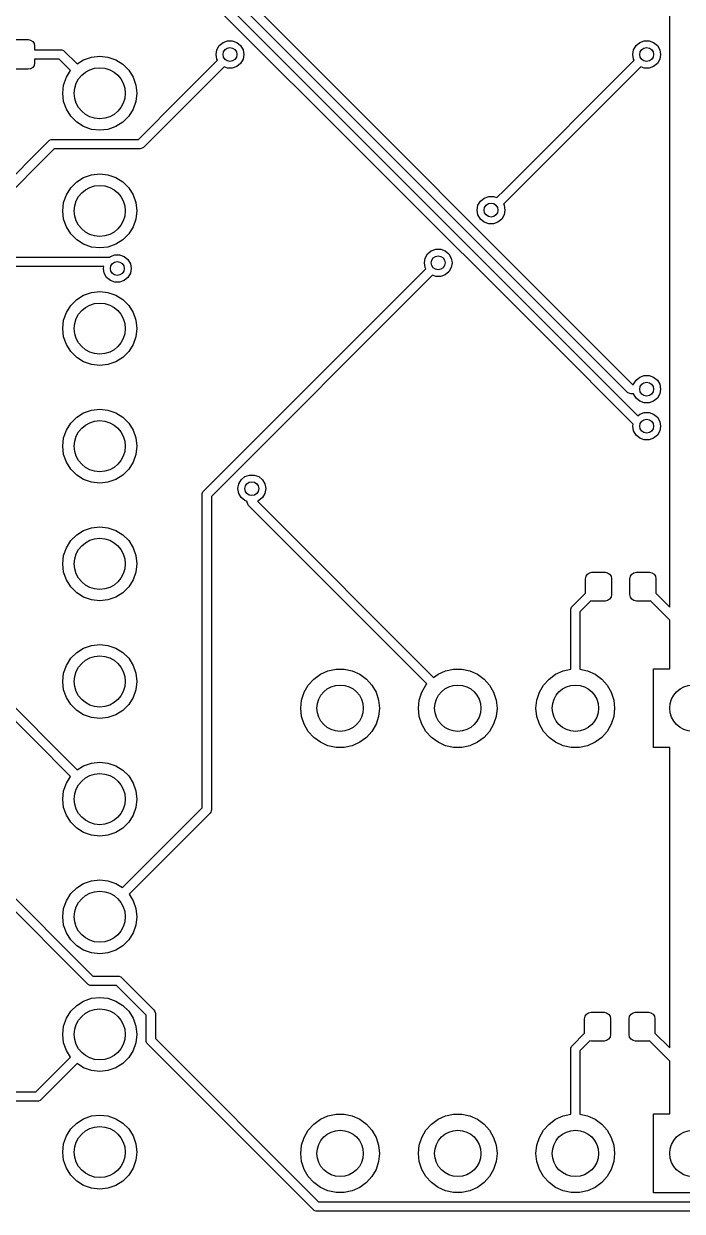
# Model space of a CAD drawing. Extents: x 2.09 to 5.54, y -4.3 to -1.49.
# Drawn here: x 3.151 to 3.711, y -3.719 to -2.71 of the extents above; entities that cross this region are included whole.
import ezdxf

# ---------------------------------------------------------------- set-up
doc = ezdxf.new("R2010")
doc.units = 0
doc.header["$MEASUREMENT"] = 0
doc.layers.add('BLACK', color=7, linetype='CONTINUOUS')

msp = doc.modelspace()

# ---------------------------------------------------------------- linework, layer by layer
at = {"layer": 'BLACK', "linetype": 'CONTINUOUS'}
for p, q in [((3.7008, -3.0512), (3.7008, -2.5774)), ((3.6648, -3.0235), (3.2354, -2.594)), ((3.241, -2.5884), (3.6692, -3.0167)), ((3.2533, -2.6231), (3.6025, -2.9723)), ((3.597, -2.9778), (3.2489, -2.6298)), ((3.1447, -2.7236), (3.1553, -2.7236)), ((3.1553, -2.7236), (3.1573, -2.724)), ((3.1573, -2.724), (3.1591, -2.7252)), ((3.1591, -2.7252), (3.1602, -2.7269)), ((3.3209, -2.726), (3.3247, -2.7246)), ((3.3247, -2.7246), (3.3288, -2.7246)), ((3.3288, -2.7246), (3.3327, -2.726)), ((3.6752, -2.726), (3.6791, -2.7246)), ((3.6791, -2.7246), (3.6832, -2.7246)), ((3.6832, -2.7246), (3.687, -2.726)), ((3.1602, -2.7269), (3.1606, -2.7289)), ((3.1606, -2.7289), (3.1606, -2.7323)), ((3.1606, -2.7323), (3.1832, -2.7323)), ((3.1832, -2.7323), (3.1839, -2.7324)), ((3.1839, -2.7324), (3.1854, -2.7329)), ((3.1854, -2.7329), (3.1859, -2.7334)), ((3.1859, -2.7334), (3.1968, -2.7443)), ((3.315, -2.7362), (3.3157, -2.7322)), ((3.3157, -2.7322), (3.3177, -2.7286)), ((3.3177, -2.7286), (3.3209, -2.726)), ((3.3327, -2.726), (3.3358, -2.7286)), ((3.3358, -2.7286), (3.3379, -2.7322)), ((3.3379, -2.7322), (3.3386, -2.7362)), ((3.6693, -2.7362), (3.67, -2.7322)), ((3.67, -2.7322), (3.6721, -2.7286)), ((3.6721, -2.7286), (3.6752, -2.726)), ((3.687, -2.726), (3.6902, -2.7286)), ((3.6902, -2.7286), (3.6922, -2.7322)), ((3.6922, -2.7322), (3.6929, -2.7362)), ((3.1606, -2.7435), (3.1602, -2.7455)), ((3.1815, -2.7402), (3.1606, -2.7402)), ((3.1606, -2.7402), (3.1606, -2.7435)), ((3.1913, -2.7499), (3.1815, -2.7402)), ((3.1968, -2.7443), (3.2024, -2.7408)), ((3.2024, -2.7408), (3.2091, -2.7385)), ((3.2091, -2.7385), (3.2161, -2.7377)), ((3.2161, -2.7377), (3.2231, -2.7385)), ((3.2231, -2.7385), (3.2298, -2.7408)), ((3.2298, -2.7408), (3.2357, -2.7445)), ((3.2357, -2.7445), (3.2407, -2.7495)), ((3.2846, -2.7728), (3.3162, -2.7412)), ((3.3157, -2.7403), (3.315, -2.7362)), ((3.3162, -2.7412), (3.3157, -2.7403)), ((3.3358, -2.7438), (3.3327, -2.7464)), ((3.3379, -2.7403), (3.3358, -2.7438)), ((3.3386, -2.7362), (3.3379, -2.7403)), ((3.5602, -2.8515), (3.6705, -2.7412)), ((3.67, -2.7403), (3.6693, -2.7362)), ((3.6705, -2.7412), (3.67, -2.7403)), ((3.6902, -2.7438), (3.687, -2.7464)), ((3.6922, -2.7403), (3.6902, -2.7438)), ((3.6929, -2.7362), (3.6922, -2.7403)), ((3.1553, -2.7488), (3.1447, -2.7488)), ((3.1573, -2.7484), (3.1553, -2.7488)), ((3.1591, -2.7473), (3.1573, -2.7484)), ((3.1602, -2.7455), (3.1591, -2.7473)), ((3.1854, -2.7622), (3.1877, -2.7555)), ((3.1877, -2.7555), (3.1913, -2.7499)), ((3.2407, -2.7495), (3.2445, -2.7555)), ((3.2445, -2.7555), (3.2468, -2.7622)), ((3.3218, -2.7468), (3.2902, -2.7784)), ((3.3247, -2.7479), (3.3218, -2.7468)), ((3.3288, -2.7479), (3.3247, -2.7479)), ((3.3327, -2.7464), (3.3288, -2.7479)), ((3.6761, -2.7468), (3.5658, -2.8571)), ((3.6791, -2.7479), (3.6761, -2.7468)), ((3.6832, -2.7479), (3.6791, -2.7479)), ((3.687, -2.7464), (3.6832, -2.7479)), ((3.1846, -2.7692), (3.1854, -2.7622)), ((3.2468, -2.7622), (3.2476, -2.7692)), ((3.1854, -2.7762), (3.1846, -2.7692)), ((3.2476, -2.7692), (3.2468, -2.7762)), ((3.2489, -2.8085), (3.2846, -2.7728)), ((3.2846, -2.7728), (3.2846, -2.7728)), ((3.1877, -2.7828), (3.1854, -2.7762)), ((3.1915, -2.7888), (3.1877, -2.7828)), ((3.2445, -2.7828), (3.2407, -2.7888)), ((3.2468, -2.7762), (3.2445, -2.7828)), ((3.2902, -2.7784), (3.2533, -2.8153)), ((3.2902, -2.7784), (3.2902, -2.7784)), ((3.1965, -2.7938), (3.1915, -2.7888)), ((3.2024, -2.7975), (3.1965, -2.7938)), ((3.2357, -2.7938), (3.2298, -2.7975)), ((3.2407, -2.7888), (3.2357, -2.7938)), ((3.2091, -2.7999), (3.2024, -2.7975)), ((3.2161, -2.8007), (3.2091, -2.7999)), ((3.2231, -2.7999), (3.2161, -2.8007)), ((3.2298, -2.7975), (3.2231, -2.7999)), ((3.0207, -2.9619), (3.1729, -2.8097)), ((3.1729, -2.8097), (3.1735, -2.8092)), ((3.1735, -2.8092), (3.1749, -2.8086)), ((3.1749, -2.8086), (3.1757, -2.8085)), ((3.1757, -2.8085), (3.2489, -2.8085)), ((3.2527, -2.8157), (3.2513, -2.8163)), ((3.2533, -2.8153), (3.2527, -2.8157)), ((3.1773, -2.8164), (3.0263, -2.9675)), ((3.2505, -2.8164), (3.1773, -2.8164)), ((3.2513, -2.8163), (3.2505, -2.8164)), ((3.1915, -2.8495), (3.1965, -2.8445)), ((3.1965, -2.8445), (3.2024, -2.8408)), ((3.2024, -2.8408), (3.2091, -2.8385)), ((3.2091, -2.8385), (3.2161, -2.8377)), ((3.2161, -2.8377), (3.2231, -2.8385)), ((3.2231, -2.8385), (3.2298, -2.8408)), ((3.2298, -2.8408), (3.2357, -2.8445)), ((3.2357, -2.8445), (3.2407, -2.8495)), ((3.1854, -2.8622), (3.1877, -2.8555)), ((3.1877, -2.8555), (3.1915, -2.8495)), ((3.2407, -2.8495), (3.2445, -2.8555)), ((3.2445, -2.8555), (3.2468, -2.8622)), ((3.5538, -2.8579), (3.5602, -2.8515)), ((3.5602, -2.8515), (3.5602, -2.8515)), ((3.1846, -2.8692), (3.1854, -2.8622)), ((3.2468, -2.8622), (3.2476, -2.8692)), ((3.537, -2.8685), (3.5377, -2.8644)), ((3.5377, -2.8644), (3.5398, -2.8609)), ((3.5398, -2.8609), (3.5429, -2.8583)), ((3.5429, -2.8583), (3.5468, -2.8569)), ((3.5468, -2.8569), (3.5509, -2.8569)), ((3.5509, -2.8569), (3.5538, -2.8579)), ((3.5658, -2.8571), (3.5594, -2.8635)), ((3.5594, -2.8635), (3.5599, -2.8644)), ((3.5599, -2.8644), (3.5606, -2.8685)), ((3.5658, -2.8571), (3.5658, -2.8571)), ((3.1854, -2.8762), (3.1846, -2.8692)), ((3.1877, -2.8828), (3.1854, -2.8762)), ((3.2468, -2.8762), (3.2445, -2.8828)), ((3.2476, -2.8692), (3.2468, -2.8762)), ((3.5377, -2.8725), (3.537, -2.8685)), ((3.5398, -2.8761), (3.5377, -2.8725)), ((3.5429, -2.8787), (3.5398, -2.8761)), ((3.5579, -2.8761), (3.5547, -2.8787)), ((3.5599, -2.8725), (3.5579, -2.8761)), ((3.5606, -2.8685), (3.5599, -2.8725)), ((3.1915, -2.8888), (3.1877, -2.8828)), ((3.2445, -2.8828), (3.2407, -2.8888)), ((3.5468, -2.8801), (3.5429, -2.8787)), ((3.5509, -2.8801), (3.5468, -2.8801)), ((3.5547, -2.8787), (3.5509, -2.8801)), ((3.1965, -2.8938), (3.1915, -2.8888)), ((3.2024, -2.8975), (3.1965, -2.8938)), ((3.2357, -2.8938), (3.2298, -2.8975)), ((3.2407, -2.8888), (3.2357, -2.8938)), ((3.2091, -2.8999), (3.2024, -2.8975)), ((3.2161, -2.9007), (3.2091, -2.8999)), ((3.2231, -2.8999), (3.2161, -2.9007)), ((3.2298, -2.8975), (3.2231, -2.8999)), ((3.2251, -2.9079), (3.2289, -2.9065)), ((3.2289, -2.9065), (3.233, -2.9065)), ((3.233, -2.9065), (3.2369, -2.9079)), ((3.4928, -2.9093), (3.4949, -2.9058)), ((3.4949, -2.9058), (3.498, -2.9032)), ((3.498, -2.9032), (3.5019, -2.9018)), ((3.5019, -2.9018), (3.506, -2.9018)), ((3.506, -2.9018), (3.5098, -2.9032)), ((3.5098, -2.9032), (3.513, -2.9058)), ((3.513, -2.9058), (3.515, -2.9093)), ((3.12, -2.9085), (3.2243, -2.9085)), ((3.2195, -2.9164), (3.1216, -2.9164)), ((3.2192, -2.9181), (3.2195, -2.9164)), ((3.2243, -2.9085), (3.2251, -2.9079)), ((3.2369, -2.9079), (3.24, -2.9105)), ((3.24, -2.9105), (3.2421, -2.9141)), ((3.2421, -2.9141), (3.2428, -2.9181)), ((3.4921, -2.9134), (3.4928, -2.9093)), ((3.4928, -2.9174), (3.4921, -2.9134)), ((3.515, -2.9093), (3.5157, -2.9134)), ((3.5157, -2.9134), (3.515, -2.9174)), ((3.2199, -2.9222), (3.2192, -2.9181)), ((3.2219, -2.9257), (3.2199, -2.9222)), ((3.2251, -2.9284), (3.2219, -2.9257)), ((3.24, -2.9257), (3.2369, -2.9284)), ((3.2421, -2.9222), (3.24, -2.9257)), ((3.2428, -2.9181), (3.2421, -2.9222)), ((3.3043, -3.1075), (3.4934, -2.9184)), ((3.4989, -2.9239), (3.311, -3.1119)), ((3.4934, -2.9184), (3.4928, -2.9174)), ((3.5019, -2.925), (3.4989, -2.9239)), ((3.506, -2.925), (3.5019, -2.925)), ((3.5098, -2.9236), (3.506, -2.925)), ((3.513, -2.921), (3.5098, -2.9236)), ((3.515, -2.9174), (3.513, -2.921)), ((3.2289, -2.9298), (3.2251, -2.9284)), ((3.233, -2.9298), (3.2289, -2.9298)), ((3.2369, -2.9284), (3.233, -2.9298)), ((3.1915, -2.9495), (3.1965, -2.9445)), ((3.1965, -2.9445), (3.2024, -2.9408)), ((3.2024, -2.9408), (3.2091, -2.9385)), ((3.2091, -2.9385), (3.2161, -2.9377)), ((3.2161, -2.9377), (3.2231, -2.9385)), ((3.2231, -2.9385), (3.2298, -2.9408)), ((3.2298, -2.9408), (3.2357, -2.9445)), ((3.2357, -2.9445), (3.2407, -2.9495)), ((3.1854, -2.9622), (3.1877, -2.9555)), ((3.1877, -2.9555), (3.1915, -2.9495)), ((3.2407, -2.9495), (3.2445, -2.9555)), ((3.2445, -2.9555), (3.2468, -2.9622)), ((3.1846, -2.9692), (3.1854, -2.9622)), ((3.2468, -2.9622), (3.2476, -2.9692)), ((3.1854, -2.9762), (3.1846, -2.9692)), ((3.1877, -2.9828), (3.1854, -2.9762)), ((3.2468, -2.9762), (3.2445, -2.9828)), ((3.2476, -2.9692), (3.2468, -2.9762)), ((3.6025, -2.9723), (3.6025, -2.9723)), ((3.6025, -2.9723), (3.6736, -3.0433)), ((3.1915, -2.9888), (3.1877, -2.9828)), ((3.2445, -2.9828), (3.2407, -2.9888)), ((3.6696, -3.0505), (3.597, -2.9778)), ((3.597, -2.9778), (3.597, -2.9778)), ((3.1965, -2.9938), (3.1915, -2.9888)), ((3.2024, -2.9975), (3.1965, -2.9938)), ((3.2091, -2.9999), (3.2024, -2.9975)), ((3.2298, -2.9975), (3.2231, -2.9999)), ((3.2357, -2.9938), (3.2298, -2.9975)), ((3.2407, -2.9888), (3.2357, -2.9938)), ((3.2161, -3.0007), (3.2091, -2.9999)), ((3.2231, -2.9999), (3.2161, -3.0007)), ((3.6692, -3.0167), (3.67, -3.0167)), ((3.67, -3.0166), (3.6721, -3.0131)), ((3.67, -3.0167), (3.67, -3.0166)), ((3.6721, -3.0131), (3.6752, -3.0104)), ((3.6752, -3.0104), (3.6791, -3.009)), ((3.6791, -3.009), (3.6832, -3.009)), ((3.6832, -3.009), (3.687, -3.0104)), ((3.687, -3.0104), (3.6902, -3.0131)), ((3.6902, -3.0131), (3.6922, -3.0166)), ((3.6922, -3.0166), (3.6929, -3.0207)), ((3.6654, -3.0239), (3.6648, -3.0235)), ((3.6668, -3.0245), (3.6654, -3.0239)), ((3.6676, -3.0246), (3.6668, -3.0245)), ((3.67, -3.0246), (3.6676, -3.0246)), ((3.67, -3.0247), (3.67, -3.0246)), ((3.6721, -3.0283), (3.67, -3.0247)), ((3.6922, -3.0247), (3.6902, -3.0283)), ((3.6929, -3.0207), (3.6922, -3.0247)), ((3.2091, -3.0385), (3.2161, -3.0377)), ((3.2161, -3.0377), (3.2231, -3.0385)), ((3.6752, -3.0309), (3.6721, -3.0283)), ((3.6791, -3.0323), (3.6752, -3.0309)), ((3.6832, -3.0323), (3.6791, -3.0323)), ((3.687, -3.0309), (3.6832, -3.0323)), ((3.6902, -3.0283), (3.687, -3.0309)), ((3.1915, -3.0495), (3.1965, -3.0445)), ((3.1965, -3.0445), (3.2024, -3.0408)), ((3.2024, -3.0408), (3.2091, -3.0385)), ((3.2231, -3.0385), (3.2298, -3.0408)), ((3.2298, -3.0408), (3.2357, -3.0445)), ((3.2357, -3.0445), (3.2407, -3.0495)), ((3.6736, -3.0433), (3.6752, -3.0419)), ((3.6752, -3.0419), (3.6791, -3.0405)), ((3.6791, -3.0405), (3.6832, -3.0405)), ((3.6832, -3.0405), (3.687, -3.0419)), ((3.687, -3.0419), (3.6902, -3.0446)), ((3.6902, -3.0446), (3.6922, -3.0481)), ((3.6922, -3.0481), (3.6929, -3.0522)), ((3.1854, -3.0622), (3.1877, -3.0555)), ((3.1877, -3.0555), (3.1915, -3.0495)), ((3.2407, -3.0495), (3.2445, -3.0555)), ((3.2445, -3.0555), (3.2468, -3.0622)), ((3.6693, -3.0522), (3.6696, -3.0505)), ((3.67, -3.0562), (3.6693, -3.0522)), ((3.6721, -3.0598), (3.67, -3.0562)), ((3.6922, -3.0562), (3.6902, -3.0598)), ((3.6929, -3.0522), (3.6922, -3.0562)), ((3.7008, -3.2059), (3.7008, -3.0512)), ((3.1846, -3.0692), (3.1854, -3.0622)), ((3.2468, -3.0622), (3.2476, -3.0692)), ((3.6752, -3.0624), (3.6721, -3.0598)), ((3.6791, -3.0638), (3.6752, -3.0624)), ((3.6832, -3.0638), (3.6791, -3.0638)), ((3.687, -3.0624), (3.6832, -3.0638)), ((3.6902, -3.0598), (3.687, -3.0624)), ((3.1854, -3.0762), (3.1846, -3.0692)), ((3.1877, -3.0828), (3.1854, -3.0762)), ((3.2468, -3.0762), (3.2445, -3.0828)), ((3.2476, -3.0692), (3.2468, -3.0762)), ((3.1915, -3.0888), (3.1877, -3.0828)), ((3.2445, -3.0828), (3.2407, -3.0888)), ((3.1965, -3.0938), (3.1915, -3.0888)), ((3.2024, -3.0975), (3.1965, -3.0938)), ((3.2091, -3.0999), (3.2024, -3.0975)), ((3.2298, -3.0975), (3.2231, -3.0999)), ((3.2357, -3.0938), (3.2298, -3.0975)), ((3.2407, -3.0888), (3.2357, -3.0938)), ((3.3343, -3.1012), (3.3364, -3.0977)), ((3.3364, -3.0977), (3.3395, -3.0951)), ((3.3395, -3.0951), (3.3434, -3.0937)), ((3.3434, -3.0937), (3.3475, -3.0937)), ((3.3475, -3.0937), (3.3513, -3.0951)), ((3.3513, -3.0951), (3.3545, -3.0977)), ((3.3545, -3.0977), (3.3565, -3.1012)), ((3.2161, -3.1007), (3.2091, -3.0999)), ((3.2231, -3.0999), (3.2161, -3.1007)), ((3.3032, -3.1095), (3.3038, -3.108)), ((3.3038, -3.108), (3.3043, -3.1075)), ((3.3336, -3.1053), (3.3343, -3.1012)), ((3.3343, -3.1093), (3.3336, -3.1053)), ((3.3565, -3.1012), (3.3573, -3.1053)), ((3.3573, -3.1053), (3.3565, -3.1093)), ((3.3031, -3.1102), (3.3032, -3.1095)), ((3.3031, -3.3766), (3.3031, -3.1102)), ((3.311, -3.1119), (3.311, -3.3782)), ((3.3364, -3.1129), (3.3343, -3.1093)), ((3.3395, -3.1155), (3.3364, -3.1129)), ((3.3415, -3.1162), (3.3395, -3.1155)), ((3.3415, -3.1169), (3.3415, -3.1162)), ((3.3416, -3.1177), (3.3415, -3.1169)), ((3.3422, -3.1191), (3.3416, -3.1177)), ((3.3513, -3.1155), (3.3501, -3.116)), ((3.3501, -3.116), (3.4999, -3.2658)), ((3.3545, -3.1129), (3.3513, -3.1155)), ((3.3565, -3.1093), (3.3545, -3.1129)), ((3.3427, -3.1197), (3.3422, -3.1191)), ((3.4943, -3.2713), (3.3427, -3.1197)), ((3.2024, -3.1408), (3.2091, -3.1385)), ((3.2091, -3.1385), (3.2161, -3.1377)), ((3.2161, -3.1377), (3.2231, -3.1385)), ((3.2231, -3.1385), (3.2298, -3.1408)), ((3.1913, -3.3499), (2.9893, -3.148)), ((2.9961, -3.1436), (3.1968, -3.3443)), ((3.1915, -3.1495), (3.1965, -3.1445)), ((3.1965, -3.1445), (3.2024, -3.1408)), ((3.2298, -3.1408), (3.2357, -3.1445)), ((3.2357, -3.1445), (3.2407, -3.1495)), ((3.1854, -3.1622), (3.1877, -3.1555)), ((3.1877, -3.1555), (3.1915, -3.1495)), ((3.2407, -3.1495), (3.2445, -3.1555)), ((3.2445, -3.1555), (3.2468, -3.1622)), ((3.1846, -3.1692), (3.1854, -3.1622)), ((3.1854, -3.1762), (3.1846, -3.1692)), ((3.2468, -3.1622), (3.2476, -3.1692)), ((3.2476, -3.1692), (3.2468, -3.1762)), ((3.1877, -3.1828), (3.1854, -3.1762)), ((3.2468, -3.1762), (3.2445, -3.1828)), ((3.6296, -3.1798), (3.6307, -3.178)), ((3.6307, -3.178), (3.6325, -3.1769)), ((3.6325, -3.1769), (3.6346, -3.1764)), ((3.6346, -3.1764), (3.6457, -3.1764)), ((3.6457, -3.1764), (3.6478, -3.1769)), ((3.6478, -3.1769), (3.6496, -3.178)), ((3.6496, -3.178), (3.6508, -3.1798)), ((3.6673, -3.1798), (3.6685, -3.178)), ((3.6685, -3.178), (3.6703, -3.1769)), ((3.6703, -3.1769), (3.6724, -3.1764)), ((3.6724, -3.1764), (3.6835, -3.1764)), ((3.6835, -3.1764), (3.6856, -3.1769)), ((3.6856, -3.1769), (3.6874, -3.178)), ((3.6874, -3.178), (3.6886, -3.1798)), ((3.1915, -3.1888), (3.1877, -3.1828)), ((3.1965, -3.1938), (3.1915, -3.1888)), ((3.2407, -3.1888), (3.2357, -3.1938)), ((3.2445, -3.1828), (3.2407, -3.1888)), ((3.6291, -3.1819), (3.6296, -3.1798)), ((3.6291, -3.1941), (3.6291, -3.1819)), ((3.6508, -3.1798), (3.6512, -3.1819)), ((3.6512, -3.1819), (3.6512, -3.1953)), ((3.6669, -3.1819), (3.6673, -3.1798)), ((3.6669, -3.1953), (3.6669, -3.1819)), ((3.6886, -3.1798), (3.689, -3.1819)), ((3.689, -3.1819), (3.689, -3.1941)), ((3.2024, -3.1975), (3.1965, -3.1938)), ((3.2091, -3.1999), (3.2024, -3.1975)), ((3.2298, -3.1975), (3.2231, -3.1999)), ((3.2357, -3.1938), (3.2298, -3.1975)), ((3.6177, -3.2055), (3.6291, -3.1941)), ((3.6496, -3.1992), (3.6478, -3.2004)), ((3.6508, -3.1974), (3.6496, -3.1992)), ((3.6512, -3.1953), (3.6508, -3.1974)), ((3.6673, -3.1974), (3.6669, -3.1953)), ((3.6685, -3.1992), (3.6673, -3.1974)), ((3.6703, -3.2004), (3.6685, -3.1992)), ((3.689, -3.1941), (3.7008, -3.2059)), ((3.2161, -3.2007), (3.2091, -3.1999)), ((3.2231, -3.1999), (3.2161, -3.2007)), ((3.6165, -3.2083), (3.6166, -3.2076)), ((3.6165, -3.2587), (3.6165, -3.2083)), ((3.6166, -3.2076), (3.6172, -3.2061)), ((3.6172, -3.2061), (3.6177, -3.2055)), ((3.6337, -3.2007), (3.6244, -3.21)), ((3.6346, -3.2008), (3.6337, -3.2007)), ((3.6457, -3.2008), (3.6346, -3.2008)), ((3.6478, -3.2004), (3.6457, -3.2008)), ((3.6724, -3.2008), (3.6703, -3.2004)), ((3.6835, -3.2008), (3.6724, -3.2008)), ((3.6844, -3.2007), (3.6835, -3.2008)), ((3.7008, -3.217), (3.6844, -3.2007)), ((3.6244, -3.21), (3.6244, -3.2587)), ((3.7008, -3.2585), (3.7008, -3.217)), ((3.2024, -3.2408), (3.2091, -3.2385)), ((3.2091, -3.2385), (3.2161, -3.2377)), ((3.2161, -3.2377), (3.2231, -3.2385)), ((3.2231, -3.2385), (3.2298, -3.2408)), ((3.1877, -3.2555), (3.1915, -3.2495)), ((3.1915, -3.2495), (3.1965, -3.2445)), ((3.1965, -3.2445), (3.2024, -3.2408)), ((3.2298, -3.2408), (3.2357, -3.2445)), ((3.2357, -3.2445), (3.2407, -3.2495)), ((3.2407, -3.2495), (3.2445, -3.2555)), ((3.1854, -3.2622), (3.1877, -3.2555)), ((3.2445, -3.2555), (3.2468, -3.2622)), ((3.4037, -3.2629), (3.4101, -3.2601)), ((3.4101, -3.2601), (3.417, -3.2586)), ((3.417, -3.2586), (3.424, -3.2586)), ((3.424, -3.2586), (3.4308, -3.2601)), ((3.4308, -3.2601), (3.4372, -3.2629)), ((3.5037, -3.2629), (3.5101, -3.2601)), ((3.5101, -3.2601), (3.517, -3.2586)), ((3.517, -3.2586), (3.524, -3.2586)), ((3.524, -3.2586), (3.5308, -3.2601)), ((3.5308, -3.2601), (3.5372, -3.2629)), ((3.6037, -3.2629), (3.6101, -3.2601)), ((3.6101, -3.2601), (3.6165, -3.2587)), ((3.6244, -3.2587), (3.6308, -3.2601)), ((3.6308, -3.2601), (3.6372, -3.2629)), ((3.687, -3.3254), (3.687, -3.2585)), ((3.687, -3.2585), (3.7008, -3.2585)), ((3.1846, -3.2692), (3.1854, -3.2622)), ((3.1854, -3.2762), (3.1846, -3.2692)), ((3.2468, -3.2622), (3.2476, -3.2692)), ((3.2476, -3.2692), (3.2468, -3.2762)), ((3.3934, -3.2723), (3.3981, -3.2671)), ((3.3981, -3.2671), (3.4037, -3.2629)), ((3.4372, -3.2629), (3.4429, -3.2671)), ((3.4429, -3.2671), (3.4475, -3.2723)), ((3.4999, -3.2658), (3.5037, -3.2629)), ((3.5372, -3.2629), (3.5429, -3.2671)), ((3.5429, -3.2671), (3.5475, -3.2723)), ((3.5934, -3.2723), (3.5981, -3.2671)), ((3.5981, -3.2671), (3.6037, -3.2629)), ((3.6372, -3.2629), (3.6429, -3.2671)), ((3.6429, -3.2671), (3.6475, -3.2723)), ((3.1877, -3.2828), (3.1854, -3.2762)), ((3.2468, -3.2762), (3.2445, -3.2828)), ((3.3877, -3.285), (3.3899, -3.2783)), ((3.3899, -3.2783), (3.3934, -3.2723)), ((3.4475, -3.2723), (3.451, -3.2783)), ((3.451, -3.2783), (3.4532, -3.285)), ((3.4877, -3.285), (3.4899, -3.2783)), ((3.4899, -3.2783), (3.4934, -3.2723)), ((3.4934, -3.2723), (3.4943, -3.2713)), ((3.5475, -3.2723), (3.551, -3.2783)), ((3.551, -3.2783), (3.5532, -3.285)), ((3.5877, -3.285), (3.5899, -3.2783)), ((3.5899, -3.2783), (3.5934, -3.2723)), ((3.6475, -3.2723), (3.651, -3.2783)), ((3.651, -3.2783), (3.6532, -3.285)), ((3.1915, -3.2888), (3.1877, -3.2828)), ((3.1965, -3.2938), (3.1915, -3.2888)), ((3.2407, -3.2888), (3.2357, -3.2938)), ((3.2445, -3.2828), (3.2407, -3.2888)), ((3.387, -3.2919), (3.3877, -3.285)), ((3.4532, -3.285), (3.4539, -3.2919)), ((3.487, -3.2919), (3.4877, -3.285)), ((3.5532, -3.285), (3.5539, -3.2919)), ((3.587, -3.2919), (3.5877, -3.285)), ((3.6532, -3.285), (3.6539, -3.2919)), ((3.2024, -3.2975), (3.1965, -3.2938)), ((3.2091, -3.2999), (3.2024, -3.2975)), ((3.2161, -3.3007), (3.2091, -3.2999)), ((3.2231, -3.2999), (3.2161, -3.3007)), ((3.2298, -3.2975), (3.2231, -3.2999)), ((3.2357, -3.2938), (3.2298, -3.2975)), ((3.3877, -3.2989), (3.387, -3.2919)), ((3.3899, -3.3055), (3.3877, -3.2989)), ((3.4532, -3.2989), (3.451, -3.3055)), ((3.4539, -3.2919), (3.4532, -3.2989)), ((3.4877, -3.2989), (3.487, -3.2919)), ((3.4899, -3.3055), (3.4877, -3.2989)), ((3.5532, -3.2989), (3.551, -3.3055)), ((3.5539, -3.2919), (3.5532, -3.2989)), ((3.5877, -3.2989), (3.587, -3.2919)), ((3.5899, -3.3055), (3.5877, -3.2989)), ((3.6532, -3.2989), (3.651, -3.3055)), ((3.6539, -3.2919), (3.6532, -3.2989)), ((3.3934, -3.3116), (3.3899, -3.3055)), ((3.451, -3.3055), (3.4475, -3.3116)), ((3.4934, -3.3116), (3.4899, -3.3055)), ((3.551, -3.3055), (3.5475, -3.3116)), ((3.5934, -3.3116), (3.5899, -3.3055)), ((3.651, -3.3055), (3.6475, -3.3116)), ((3.3981, -3.3168), (3.3934, -3.3116)), ((3.4037, -3.3209), (3.3981, -3.3168)), ((3.4429, -3.3168), (3.4372, -3.3209)), ((3.4475, -3.3116), (3.4429, -3.3168)), ((3.4981, -3.3168), (3.4934, -3.3116)), ((3.5037, -3.3209), (3.4981, -3.3168)), ((3.5429, -3.3168), (3.5372, -3.3209)), ((3.5475, -3.3116), (3.5429, -3.3168)), ((3.5981, -3.3168), (3.5934, -3.3116)), ((3.6037, -3.3209), (3.5981, -3.3168)), ((3.6429, -3.3168), (3.6372, -3.3209)), ((3.6475, -3.3116), (3.6429, -3.3168)), ((3.4101, -3.3238), (3.4037, -3.3209)), ((3.417, -3.3252), (3.4101, -3.3238)), ((3.424, -3.3252), (3.417, -3.3252)), ((3.4308, -3.3238), (3.424, -3.3252)), ((3.4372, -3.3209), (3.4308, -3.3238)), ((3.5101, -3.3238), (3.5037, -3.3209)), ((3.517, -3.3252), (3.5101, -3.3238)), ((3.524, -3.3252), (3.517, -3.3252)), ((3.5308, -3.3238), (3.524, -3.3252)), ((3.5372, -3.3209), (3.5308, -3.3238)), ((3.6101, -3.3238), (3.6037, -3.3209)), ((3.617, -3.3252), (3.6101, -3.3238)), ((3.624, -3.3252), (3.617, -3.3252)), ((3.6308, -3.3238), (3.624, -3.3252)), ((3.6372, -3.3209), (3.6308, -3.3238)), ((3.7008, -3.3254), (3.687, -3.3254)), ((3.7008, -3.5807), (3.7008, -3.3254)), ((3.1968, -3.3443), (3.2024, -3.3408)), ((3.2024, -3.3408), (3.2091, -3.3385)), ((3.2091, -3.3385), (3.2161, -3.3377)), ((3.2161, -3.3377), (3.2231, -3.3385)), ((3.2231, -3.3385), (3.2298, -3.3408)), ((3.2298, -3.3408), (3.2357, -3.3445)), ((3.1877, -3.3555), (3.1913, -3.3499)), ((3.2357, -3.3445), (3.2407, -3.3495)), ((3.2407, -3.3495), (3.2445, -3.3555)), ((3.1854, -3.3622), (3.1877, -3.3555)), ((3.2445, -3.3555), (3.2468, -3.3622)), ((3.2059, -3.5264), (3.0484, -3.3689)), ((3.0551, -3.3645), (3.2103, -3.5197)), ((3.1846, -3.3692), (3.1854, -3.3622)), ((3.1854, -3.3762), (3.1846, -3.3692)), ((3.2468, -3.3622), (3.2476, -3.3692)), ((3.2476, -3.3692), (3.2468, -3.3762)), ((3.1877, -3.3828), (3.1854, -3.3762)), ((3.2354, -3.4443), (3.3031, -3.3766)), ((3.3099, -3.381), (3.241, -3.4499)), ((3.2468, -3.3762), (3.2445, -3.3828)), ((3.3104, -3.3804), (3.3099, -3.381)), ((3.3109, -3.379), (3.3104, -3.3804)), ((3.311, -3.3782), (3.3109, -3.379)), ((3.1915, -3.3888), (3.1877, -3.3828)), ((3.1965, -3.3938), (3.1915, -3.3888)), ((3.2407, -3.3888), (3.2357, -3.3938)), ((3.2445, -3.3828), (3.2407, -3.3888)), ((3.2024, -3.3975), (3.1965, -3.3938)), ((3.2091, -3.3999), (3.2024, -3.3975)), ((3.2161, -3.4007), (3.2091, -3.3999)), ((3.2231, -3.3999), (3.2161, -3.4007)), ((3.2298, -3.3975), (3.2231, -3.3999)), ((3.2357, -3.3938), (3.2298, -3.3975)), ((3.1965, -3.4445), (3.2024, -3.4408)), ((3.2024, -3.4408), (3.2091, -3.4385)), ((3.2091, -3.4385), (3.2161, -3.4377)), ((3.2161, -3.4377), (3.2231, -3.4385)), ((3.2231, -3.4385), (3.2298, -3.4408)), ((3.2298, -3.4408), (3.2354, -3.4443)), ((3.1877, -3.4555), (3.1915, -3.4495)), ((3.1915, -3.4495), (3.1965, -3.4445)), ((3.241, -3.4499), (3.2445, -3.4555)), ((3.1854, -3.4622), (3.1877, -3.4555)), ((3.2445, -3.4555), (3.2468, -3.4622)), ((3.1846, -3.4692), (3.1854, -3.4622)), ((3.1854, -3.4762), (3.1846, -3.4692)), ((3.2468, -3.4622), (3.2476, -3.4692)), ((3.2476, -3.4692), (3.2468, -3.4762)), ((3.1877, -3.4828), (3.1854, -3.4762)), ((3.2468, -3.4762), (3.2445, -3.4828)), ((3.1915, -3.4888), (3.1877, -3.4828)), ((3.1965, -3.4938), (3.1915, -3.4888)), ((3.2407, -3.4888), (3.2357, -3.4938)), ((3.2445, -3.4828), (3.2407, -3.4888)), ((3.2024, -3.4975), (3.1965, -3.4938)), ((3.2091, -3.4999), (3.2024, -3.4975)), ((3.2161, -3.5007), (3.2091, -3.4999)), ((3.2231, -3.4999), (3.2161, -3.5007)), ((3.2298, -3.4975), (3.2231, -3.4999)), ((3.2357, -3.4938), (3.2298, -3.4975)), ((3.2103, -3.5197), (3.2318, -3.5197)), ((3.2318, -3.5197), (3.2326, -3.5198)), ((3.2326, -3.5198), (3.234, -3.5203)), ((3.234, -3.5203), (3.2346, -3.5208)), ((3.2346, -3.5208), (3.2622, -3.5484)), ((3.2065, -3.5269), (3.2059, -3.5264)), ((3.2069, -3.5271), (3.2065, -3.5269)), ((3.2079, -3.5275), (3.2069, -3.5271)), ((3.2087, -3.5276), (3.2079, -3.5275)), ((3.2302, -3.5276), (3.2087, -3.5276)), ((3.2555, -3.5529), (3.2302, -3.5276)), ((3.1965, -3.5445), (3.2024, -3.5408)), ((3.2024, -3.5408), (3.2091, -3.5385)), ((3.2091, -3.5385), (3.2161, -3.5377)), ((3.2161, -3.5377), (3.2231, -3.5385)), ((3.2231, -3.5385), (3.2298, -3.5408)), ((3.2298, -3.5408), (3.2357, -3.5445)), ((3.1877, -3.5555), (3.1915, -3.5495)), ((3.1915, -3.5495), (3.1965, -3.5445)), ((3.2357, -3.5445), (3.2407, -3.5495)), ((3.2407, -3.5495), (3.2445, -3.5555)), ((3.2555, -3.5744), (3.2555, -3.5529)), ((3.2622, -3.5484), (3.2627, -3.549)), ((3.2627, -3.549), (3.2633, -3.5505)), ((3.2633, -3.5505), (3.2634, -3.5512)), ((3.2634, -3.5512), (3.2634, -3.5727)), ((3.6288, -3.5538), (3.63, -3.5521)), ((3.63, -3.5521), (3.6317, -3.5509)), ((3.6317, -3.5509), (3.6339, -3.5504)), ((3.6339, -3.5504), (3.6449, -3.5504)), ((3.6449, -3.5504), (3.647, -3.5509)), ((3.647, -3.5509), (3.6488, -3.5521)), ((3.6488, -3.5521), (3.65, -3.5538)), ((3.6666, -3.5538), (3.6678, -3.5521)), ((3.6678, -3.5521), (3.6695, -3.5509)), ((3.6695, -3.5509), (3.6717, -3.5504)), ((3.6717, -3.5504), (3.6827, -3.5504)), ((3.6827, -3.5504), (3.6848, -3.5509)), ((3.6848, -3.5509), (3.6866, -3.5521)), ((3.6866, -3.5521), (3.6878, -3.5538)), ((3.1846, -3.5692), (3.1854, -3.5622)), ((3.1854, -3.5622), (3.1877, -3.5555)), ((3.2445, -3.5555), (3.2468, -3.5622)), ((3.2468, -3.5622), (3.2476, -3.5692)), ((3.6283, -3.556), (3.6288, -3.5538)), ((3.6283, -3.5681), (3.6283, -3.556)), ((3.65, -3.5538), (3.6504, -3.556)), ((3.6504, -3.556), (3.6504, -3.5693)), ((3.6661, -3.556), (3.6666, -3.5538)), ((3.6661, -3.5693), (3.6661, -3.556)), ((3.6878, -3.5538), (3.6882, -3.556)), ((3.6882, -3.556), (3.6882, -3.5681)), ((3.1854, -3.5762), (3.1846, -3.5692)), ((3.2476, -3.5692), (3.2468, -3.5762)), ((3.2634, -3.5727), (3.4022, -3.7116)), ((3.6177, -3.5788), (3.6283, -3.5681)), ((3.65, -3.5715), (3.6488, -3.5732)), ((3.6504, -3.5693), (3.65, -3.5715)), ((3.6666, -3.5715), (3.6661, -3.5693)), ((3.6678, -3.5732), (3.6666, -3.5715)), ((3.6882, -3.5681), (3.7008, -3.5807)), ((3.1877, -3.5828), (3.1854, -3.5762)), ((3.1913, -3.5884), (3.1877, -3.5828)), ((3.2445, -3.5828), (3.2407, -3.5888)), ((3.2468, -3.5762), (3.2445, -3.5828)), ((3.2556, -3.5751), (3.2555, -3.5744)), ((3.2561, -3.5766), (3.2556, -3.5751)), ((3.2566, -3.5772), (3.2561, -3.5766)), ((3.3978, -3.7183), (3.2566, -3.5772)), ((3.6165, -3.5815), (3.6166, -3.5808)), ((3.6165, -3.6371), (3.6165, -3.5815)), ((3.6166, -3.5808), (3.6172, -3.5794)), ((3.6172, -3.5794), (3.6177, -3.5788)), ((3.6329, -3.5747), (3.6244, -3.5832)), ((3.6244, -3.5832), (3.6244, -3.6371)), ((3.6339, -3.5749), (3.6329, -3.5747)), ((3.6449, -3.5749), (3.6339, -3.5749)), ((3.647, -3.5744), (3.6449, -3.5749)), ((3.6488, -3.5732), (3.647, -3.5744)), ((3.6695, -3.5744), (3.6678, -3.5732)), ((3.6717, -3.5749), (3.6695, -3.5744)), ((3.6827, -3.5749), (3.6717, -3.5749)), ((3.6836, -3.5747), (3.6827, -3.5749)), ((3.7008, -3.5918), (3.6836, -3.5747)), ((3.1616, -3.6181), (3.1913, -3.5884)), ((3.2407, -3.5888), (3.2357, -3.5938)), ((3.7008, -3.6368), (3.7008, -3.5918)), ((3.1968, -3.594), (3.166, -3.6248)), ((3.2024, -3.5975), (3.1968, -3.594)), ((3.2091, -3.5999), (3.2024, -3.5975)), ((3.2161, -3.6007), (3.2091, -3.5999)), ((3.2231, -3.5999), (3.2161, -3.6007)), ((3.2298, -3.5975), (3.2231, -3.5999)), ((3.2357, -3.5938), (3.2298, -3.5975)), ((2.7867, -3.6181), (3.1616, -3.6181)), ((3.1632, -3.626), (2.7867, -3.626)), ((3.164, -3.6259), (3.1632, -3.626)), ((3.1654, -3.6253), (3.164, -3.6259)), ((3.166, -3.6248), (3.1654, -3.6253)), ((3.1965, -3.6445), (3.2024, -3.6408)), ((3.2024, -3.6408), (3.2091, -3.6385)), ((3.2091, -3.6385), (3.2161, -3.6377)), ((3.2161, -3.6377), (3.2231, -3.6385)), ((3.2231, -3.6385), (3.2298, -3.6408)), ((3.2298, -3.6408), (3.2357, -3.6445)), ((3.3981, -3.6454), (3.4037, -3.6413)), ((3.4037, -3.6413), (3.4101, -3.6384)), ((3.4101, -3.6384), (3.417, -3.637)), ((3.417, -3.637), (3.424, -3.637)), ((3.424, -3.637), (3.4308, -3.6384)), ((3.4308, -3.6384), (3.4372, -3.6413)), ((3.4372, -3.6413), (3.4429, -3.6454)), ((3.4981, -3.6454), (3.5037, -3.6413)), ((3.5037, -3.6413), (3.5101, -3.6384)), ((3.5101, -3.6384), (3.517, -3.637)), ((3.517, -3.637), (3.524, -3.637)), ((3.524, -3.637), (3.5308, -3.6384)), ((3.5308, -3.6384), (3.5372, -3.6413)), ((3.5372, -3.6413), (3.5429, -3.6454)), ((3.5981, -3.6454), (3.6037, -3.6413)), ((3.6037, -3.6413), (3.6101, -3.6384)), ((3.6101, -3.6384), (3.6165, -3.6371)), ((3.6244, -3.6371), (3.6308, -3.6384)), ((3.6308, -3.6384), (3.6372, -3.6413)), ((3.6372, -3.6413), (3.6429, -3.6454)), ((3.687, -3.7037), (3.687, -3.6368)), ((3.687, -3.6368), (3.7008, -3.6368)), ((3.1877, -3.6555), (3.1915, -3.6495)), ((3.1915, -3.6495), (3.1965, -3.6445)), ((3.2357, -3.6445), (3.2407, -3.6495)), ((3.2407, -3.6495), (3.2445, -3.6555)), ((3.3899, -3.6567), (3.3934, -3.6506)), ((3.3934, -3.6506), (3.3981, -3.6454)), ((3.4429, -3.6454), (3.4475, -3.6506)), ((3.4475, -3.6506), (3.451, -3.6567)), ((3.4899, -3.6567), (3.4934, -3.6506)), ((3.4934, -3.6506), (3.4981, -3.6454)), ((3.5429, -3.6454), (3.5475, -3.6506)), ((3.5475, -3.6506), (3.551, -3.6567)), ((3.5899, -3.6567), (3.5934, -3.6506)), ((3.5934, -3.6506), (3.5981, -3.6454)), ((3.6429, -3.6454), (3.6475, -3.6506)), ((3.6475, -3.6506), (3.651, -3.6567)), ((3.1846, -3.6692), (3.1854, -3.6622)), ((3.1854, -3.6622), (3.1877, -3.6555)), ((3.2445, -3.6555), (3.2468, -3.6622)), ((3.2468, -3.6622), (3.2476, -3.6692)), ((3.387, -3.6703), (3.3877, -3.6633)), ((3.3877, -3.6633), (3.3899, -3.6567)), ((3.451, -3.6567), (3.4532, -3.6633)), ((3.4532, -3.6633), (3.4539, -3.6703)), ((3.487, -3.6703), (3.4877, -3.6633)), ((3.4877, -3.6633), (3.4899, -3.6567)), ((3.551, -3.6567), (3.5532, -3.6633)), ((3.5532, -3.6633), (3.5539, -3.6703)), ((3.587, -3.6703), (3.5877, -3.6633)), ((3.5877, -3.6633), (3.5899, -3.6567)), ((3.651, -3.6567), (3.6532, -3.6633)), ((3.6532, -3.6633), (3.6539, -3.6703)), ((3.1854, -3.6762), (3.1846, -3.6692)), ((3.2476, -3.6692), (3.2468, -3.6762)), ((3.3877, -3.6772), (3.387, -3.6703)), ((3.4539, -3.6703), (3.4532, -3.6772)), ((3.4877, -3.6772), (3.487, -3.6703)), ((3.5539, -3.6703), (3.5532, -3.6772)), ((3.5877, -3.6772), (3.587, -3.6703)), ((3.6539, -3.6703), (3.6532, -3.6772)), ((3.1877, -3.6828), (3.1854, -3.6762)), ((3.1915, -3.6888), (3.1877, -3.6828)), ((3.2445, -3.6828), (3.2407, -3.6888)), ((3.2468, -3.6762), (3.2445, -3.6828)), ((3.3899, -3.6839), (3.3877, -3.6772)), ((3.3934, -3.6899), (3.3899, -3.6839)), ((3.451, -3.6839), (3.4475, -3.6899)), ((3.4532, -3.6772), (3.451, -3.6839)), ((3.4899, -3.6839), (3.4877, -3.6772)), ((3.4934, -3.6899), (3.4899, -3.6839)), ((3.551, -3.6839), (3.5475, -3.6899)), ((3.5532, -3.6772), (3.551, -3.6839)), ((3.5899, -3.6839), (3.5877, -3.6772)), ((3.5934, -3.6899), (3.5899, -3.6839)), ((3.651, -3.6839), (3.6475, -3.6899)), ((3.6532, -3.6772), (3.651, -3.6839)), ((3.1965, -3.6938), (3.1915, -3.6888)), ((3.2024, -3.6975), (3.1965, -3.6938)), ((3.2357, -3.6938), (3.2298, -3.6975)), ((3.2407, -3.6888), (3.2357, -3.6938)), ((3.3981, -3.6951), (3.3934, -3.6899)), ((3.4475, -3.6899), (3.4429, -3.6951)), ((3.4981, -3.6951), (3.4934, -3.6899)), ((3.5475, -3.6899), (3.5429, -3.6951)), ((3.5981, -3.6951), (3.5934, -3.6899)), ((3.6475, -3.6899), (3.6429, -3.6951)), ((3.2091, -3.6999), (3.2024, -3.6975)), ((3.2161, -3.7007), (3.2091, -3.6999)), ((3.2231, -3.6999), (3.2161, -3.7007)), ((3.2298, -3.6975), (3.2231, -3.6999)), ((3.4037, -3.6993), (3.3981, -3.6951)), ((3.4101, -3.7021), (3.4037, -3.6993)), ((3.417, -3.7036), (3.4101, -3.7021)), ((3.424, -3.7036), (3.417, -3.7036)), ((3.4308, -3.7021), (3.424, -3.7036)), ((3.4372, -3.6993), (3.4308, -3.7021)), ((3.4429, -3.6951), (3.4372, -3.6993)), ((3.5037, -3.6993), (3.4981, -3.6951)), ((3.5101, -3.7021), (3.5037, -3.6993)), ((3.517, -3.7036), (3.5101, -3.7021)), ((3.524, -3.7036), (3.517, -3.7036)), ((3.5308, -3.7021), (3.524, -3.7036)), ((3.5372, -3.6993), (3.5308, -3.7021)), ((3.5429, -3.6951), (3.5372, -3.6993)), ((3.6037, -3.6993), (3.5981, -3.6951)), ((3.6101, -3.7021), (3.6037, -3.6993)), ((3.617, -3.7036), (3.6101, -3.7021)), ((3.624, -3.7036), (3.617, -3.7036)), ((3.6308, -3.7021), (3.624, -3.7036)), ((3.6372, -3.6993), (3.6308, -3.7021)), ((3.6429, -3.6951), (3.6372, -3.6993)), ((3.7539, -3.7037), (3.687, -3.7037)), ((3.4022, -3.7116), (3.862, -3.7116)), ((3.3984, -3.7188), (3.3978, -3.7183)), ((3.3998, -3.7194), (3.3984, -3.7188)), ((3.4006, -3.7195), (3.3998, -3.7194)), ((3.8636, -3.7195), (3.4006, -3.7195))]:
    msp.add_line(p, q, dxfattribs=at)
at = {"layer": 'BLACK'}
for centre, radius in [((3.3268, -2.7362), 0.00591), ((3.6811, -2.7362), 0.00591), ((3.2161, -2.7692), 0.0217), ((3.2161, -2.8692), 0.0217), ((3.5488, -2.8685), 0.00591), ((3.231, -2.9181), 0.00591), ((3.5039, -2.9134), 0.00591), ((3.2161, -2.9692), 0.0217), ((3.6811, -3.0207), 0.00591), ((3.2161, -3.0692), 0.0217), ((3.6811, -3.0522), 0.00591), ((3.3454, -3.1053), 0.00591), ((3.2161, -3.1692), 0.0217), ((3.2161, -3.2692), 0.0217), ((3.4205, -3.2919), 0.0197), ((3.5205, -3.2919), 0.0197), ((3.6205, -3.2919), 0.0197), ((3.7205, -3.2919), 0.0197), ((3.2161, -3.3692), 0.0217), ((3.2161, -3.4692), 0.0217), ((3.2161, -3.5692), 0.0217), ((3.2161, -3.6692), 0.0217), ((3.4205, -3.6703), 0.0197), ((3.5205, -3.6703), 0.0197), ((3.6205, -3.6703), 0.0197), ((3.7205, -3.6703), 0.0197)]:
    msp.add_circle(centre, radius, dxfattribs=at)

doc.saveas('drawing.dxf')
